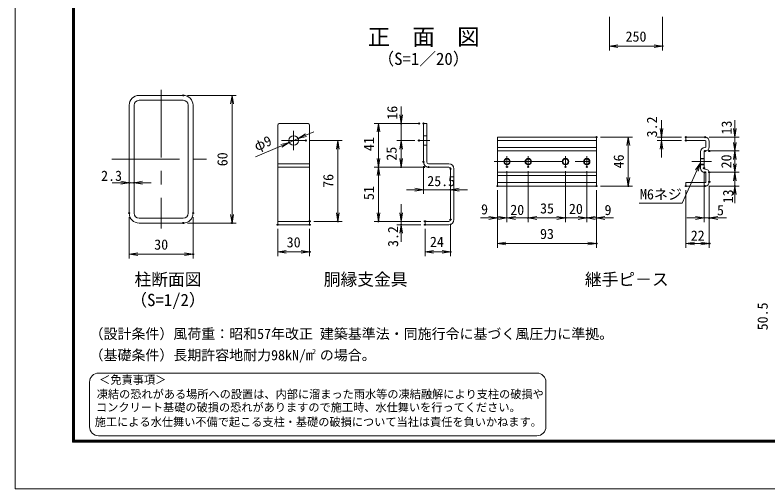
# Model space of a CAD drawing. Units: millimetres, scale not verified, with parts at other scales. Extents: x -4200 to 4200, y -2970 to 2970.
# Drawn here: x -4200 to -663, y -2970 to -742 of the extents above; entities that cross this region are included whole.
import ezdxf
from ezdxf.enums import TextEntityAlignment as Align

# ---------------------------------------------------------------- set-up
doc = ezdxf.new("R2010")
doc.units = ezdxf.units.MM
doc.header["$LTSCALE"] = 10
doc.header["$PDMODE"] = 32
doc.header["$PDSIZE"] = 5
doc.linetypes.add('USER1', pattern=[50.8, 31.75, -6.35, 6.35, -6.35])
doc.linetypes.add('USER2', pattern=[0.375, 0.25, -0.125])
for name, color, linetype, lineweight in [('0-0_D-STR1', 1, 'Continuous', 18), ('0-1_D-BMK', 2, 'USER1', 13), ('0-5_D-STR3', 3, 'Continuous', 13), ('0-6_D-STR-DIM', 7, 'Continuous', 13), ('0-7_0', 7, 'Continuous', 18), ('0-9_D-TTL-TXT', 7, 'Continuous', 18), ('0-A_D-STR-TXT', 7, 'Continuous', 13), ('0-B_D-TTL', 7, 'Continuous', 18)]:
    doc.layers.add(name, color=color, linetype=linetype, lineweight=lineweight)
doc.layers.add('0-8_Defpoints', color=253, linetype='Continuous')
doc.styles.add('ＭＳ ゴシック', font='')
doc.styles.get('ＭＳ ゴシック').set_extended_font_data('MS Gothic')

# ---------------------------------------------------------------- blocks, each defined once
blk = doc.blocks.new('_Open')
at = {"layer": '0-7_0'}
blk.add_line((-10, 1.667), (0, 0), dxfattribs=at)
blk.add_lwpolyline([(-10, -1.667), (0, 0), (-10, 0)], dxfattribs=at)

msp = doc.modelspace()

# ---------------------------------------------------------------- linework, layer by layer
at = {"layer": '0-0_D-STR1'}
for p, q in [((-3617.49, -1120.01), (-3409.49, -1120.01)), ((-3663.49, -1166.01), (-3663.49, -1674.01)), ((-3640.49, -1166.01), (-3640.49, -1674.01)), ((-3617.49, -1143.01), (-3409.49, -1143.01)), ((-3386.49, -1166.01), (-3386.49, -1674.01)), ((-3363.49, -1166.01), (-3363.49, -1674.01)), ((-3617.49, -1697.01), (-3409.49, -1697.01)), ((-3617.49, -1720.01), (-3409.49, -1720.01))]:
    msp.add_line(p, q, dxfattribs=at)
for centre, radius, start, end in [((-3617.49, -1166.01), 46, 90, 180), ((-3409.49, -1166.01), 46, 0, 90), ((-3617.49, -1166.01), 23, 90, 180), ((-3409.49, -1166.01), 23, 0, 90), ((-3617.49, -1674.01), 46, 180, 270), ((-3617.49, -1674.01), 23, 180, 270), ((-3409.49, -1674.01), 23, 270, 0), ((-3409.49, -1674.01), 46, 270, 0)]:
    msp.add_arc(centre, radius, start, end, dxfattribs=at)
at = {"layer": '0-1_D-BMK'}
for p, q in [((-3513.49, -1094.02), (-3513.49, -1746.01)), ((-2891.03, -1286.48), (-2891.03, -1377.59)), ((-2833.53, -1332.03), (-2948.53, -1332.03)), ((-2302.18, -1332.03), (-2251.25, -1332.03)), ((-1888.99, -1406.24), (-1888.99, -1456.24)), ((-1788.99, -1406.24), (-1788.99, -1456.24)), ((-1613.99, -1406.24), (-1613.99, -1456.24)), ((-1513.99, -1406.24), (-1513.99, -1456.24)), ((-3744.49, -1420.01), (-3282.49, -1420.01)), ((-1948.99, -1431.24), (-1453.99, -1431.24)), ((-1020.78, -1431.24), (-928.47, -1431.24))]:
    msp.add_line(p, q, dxfattribs=at)
at = {"layer": '0-5_D-STR3'}
for p, q in [((-2966.03, -1262.03), (-2966.03, -1728.03)), ((-2956.03, -1252.03), (-2826.03, -1252.03)), ((-2816.03, -1262.03), (-2816.03, -1728.03)), ((-2281.49, -1252.03), (-2281.49, -1433.03)), ((-2281.49, -1252.03), (-2265.49, -1252.03)), ((-2265.49, -1252.03), (-2265.49, -1433.03)), ((-1933.99, -1316.24), (-1933.99, -1546.24)), ((-1933.99, -1316.24), (-1468.99, -1316.24)), ((-1933.99, -1332.24), (-1468.99, -1332.24)), ((-1468.99, -1316.24), (-1468.99, -1546.24)), ((-1048.41, -1316.24), (-1048.41, -1332.24)), ((-1048.41, -1316.24), (-958.41, -1316.24)), ((-1048.41, -1332.24), (-958.41, -1332.24)), ((-954.41, -1336.24), (-954.41, -1361.24)), ((-938.41, -1336.24), (-938.41, -1361.24)), ((-1468.99, -1365.24), (-1933.99, -1365.24)), ((-959.41, -1365.24), (-958.41, -1365.24)), ((-979.41, -1385.24), (-979.41, -1462.24)), ((-963.41, -1385.24), (-963.41, -1462.24)), ((-959.41, -1381.24), (-958.41, -1381.24)), ((-2257.49, -1441.03), (-2161.99, -1441.03)), ((-2966.03, -1457.03), (-2816.03, -1457.03)), ((-2257.49, -1457.03), (-2161.99, -1457.03)), ((-2153.99, -1465.03), (-2153.99, -1704.03)), ((-2137.99, -1465.03), (-2137.99, -1704.03)), ((-959.41, -1466.24), (-958.41, -1466.24)), ((-959.41, -1482.24), (-958.41, -1482.24)), ((-1468.99, -1497.24), (-1933.99, -1497.24)), ((-954.41, -1486.24), (-954.41, -1526.24)), ((-938.41, -1486.24), (-938.41, -1526.24)), ((-1933.99, -1530.24), (-1468.99, -1530.24)), ((-1933.99, -1546.24), (-1468.99, -1546.24)), ((-1048.41, -1530.24), (-958.41, -1530.24)), ((-1048.41, -1530.24), (-1048.41, -1546.24)), ((-1048.41, -1546.24), (-958.41, -1546.24)), ((-2966.03, -1712.03), (-2816.03, -1712.03)), ((-2966.03, -1728.03), (-2816.03, -1728.03)), ((-2273.99, -1712.03), (-2161.99, -1712.03)), ((-2273.99, -1712.03), (-2273.99, -1728.03)), ((-2273.99, -1728.03), (-2161.99, -1728.03))]:
    msp.add_line(p, q, dxfattribs=at)
at = {"layer": '0-5_D-STR3', "linetype": 'USER2'}
for p, q in [((-2281.49, -1309.53), (-2265.49, -1309.53)), ((-2281.49, -1354.53), (-2265.49, -1354.53)), ((-1468.99, -1381.24), (-1933.99, -1381.24)), ((-2966.03, -1441.03), (-2816.03, -1441.03)), ((-979.41, -1416.24), (-963.41, -1416.24)), ((-979.41, -1418.95), (-963.41, -1418.95)), ((-979.41, -1443.54), (-963.41, -1443.54)), ((-979.41, -1446.24), (-963.41, -1446.24)), ((-1468.99, -1481.24), (-1933.99, -1481.24))]:
    msp.add_line(p, q, dxfattribs=at)
at = {"layer": '0-5_D-STR3'}
for centre, radius in [((-2891.03, -1332.03), 22.5), ((-1888.99, -1431.24), 15), ((-1888.99, -1431.24), 12.29), ((-1788.99, -1431.24), 15), ((-1788.99, -1431.24), 12.29), ((-1613.99, -1431.24), 15), ((-1613.99, -1431.24), 12.29), ((-1513.99, -1431.24), 15), ((-1513.99, -1431.24), 12.29)]:
    msp.add_circle(centre, radius, dxfattribs=at)
for centre, radius, start, end in [((-2956.03, -1262.03), 10, 90, 180), ((-2826.03, -1262.03), 10, 0, 90), ((-958.41, -1336.24), 20, 0, 90), ((-958.41, -1336.24), 4, 0, 90), ((-959.41, -1385.24), 20, 90, 180), ((-958.41, -1361.24), 4, 270, 0), ((-958.41, -1361.24), 20, 270, 0), ((-959.41, -1385.24), 4, 90, 180), ((-2257.49, -1433.03), 24, 180, 270), ((-2257.49, -1433.03), 8, 180, 270), ((-2161.99, -1465.03), 24, 0, 90), ((-2161.99, -1465.03), 8, 0, 90), ((-959.41, -1462.24), 20, 180, 270), ((-959.41, -1462.24), 4, 180, 270), ((-958.41, -1486.24), 20, 0, 90), ((-958.41, -1486.24), 4, 0, 90), ((-958.41, -1526.24), 4, 270, 0), ((-958.41, -1526.24), 20, 270, 0), ((-2161.99, -1704.03), 8, 270, 0), ((-2161.99, -1704.03), 24, 270, 0)]:
    msp.add_arc(centre, radius, start, end, dxfattribs=at)
at = {"layer": '0-6_D-STR-DIM'}
for p, q in [((-1407.95, -751.1), (-1407.95, -908.41)), ((-1157.95, -751.1), (-1157.95, -908.41)), ((-1407.95, -888.41), (-1157.95, -888.41)), ((-3389.49, -1120.01), (-3160.62, -1120.01)), ((-3180.62, -1120.01), (-3180.62, -1720.01)), ((-2386.23, -1212.03), (-2386.23, -1172.03)), ((-1163.41, -1276.24), (-1163.41, -1236.24)), ((-818.41, -1276.24), (-818.41, -1236.24)), ((-2321.49, -1252.03), (-2512.7, -1252.03)), ((-2492.7, -1252.03), (-2492.7, -1457.03)), ((-2301.49, -1252.03), (-2406.23, -1252.03)), ((-2386.23, -1332.03), (-2386.23, -1252.03)), ((-2833.52, -1307.55), (-2796.72, -1291.88)), ((-818.41, -1341.24), (-818.41, -1301.24)), ((-2911.73, -1340.85), (-2870.33, -1323.22)), ((-2813.53, -1332.03), (-2663.39, -1332.03)), ((-2683.39, -1332.03), (-2683.39, -1712.03)), ((-2322.18, -1332.03), (-2406.23, -1332.03)), ((-2322.18, -1332.03), (-2406.23, -1332.03)), ((-2386.23, -1332.03), (-2386.23, -1457.03)), ((-1448.99, -1316.24), (-1298.99, -1316.24)), ((-1318.99, -1316.24), (-1318.99, -1546.24)), ((-1068.41, -1316.24), (-1183.41, -1316.24)), ((-1068.41, -1332.24), (-1183.41, -1332.24)), ((-1163.41, -1332.24), (-1163.41, -1316.24)), ((-938.41, -1316.24), (-798.41, -1316.24)), ((-818.41, -1316.24), (-818.41, -1381.24)), ((-3069.89, -1408.18), (-2948.53, -1356.51)), ((-2386.23, -1372.03), (-2386.23, -1412.03)), ((-1163.41, -1372.24), (-1163.41, -1412.24)), ((-938.41, -1381.24), (-798.41, -1381.24)), ((-918.41, -1381.24), (-798.41, -1381.24)), ((-818.41, -1381.24), (-818.41, -1481.24)), ((-818.41, -1441.24), (-818.41, -1401.24)), ((-818.41, -1421.24), (-818.41, -1461.24)), ((-2277.49, -1457.03), (-2512.7, -1457.03)), ((-2297.49, -1457.03), (-2512.7, -1457.03)), ((-2492.7, -1457.03), (-2492.7, -1712.03)), ((-2277.49, -1457.03), (-2406.23, -1457.03)), ((-2281.49, -1453.03), (-2281.49, -1583.54)), ((-2153.99, -1485.03), (-2153.99, -1583.54)), ((-1888.99, -1476.24), (-1888.99, -1716.24)), ((-1888.99, -1476.24), (-1888.99, -1716.24)), ((-1788.99, -1476.24), (-1788.99, -1716.24)), ((-1788.99, -1476.24), (-1788.99, -1716.24)), ((-1613.99, -1476.24), (-1613.99, -1716.24)), ((-1613.99, -1476.24), (-1613.99, -1716.24)), ((-1513.99, -1476.24), (-1513.99, -1716.24)), ((-1513.99, -1476.24), (-1513.99, -1716.24)), ((-963.41, -1482.24), (-963.41, -1716.24)), ((-938.41, -1481.24), (-798.41, -1481.24)), ((-918.41, -1481.24), (-798.41, -1481.24)), ((-818.41, -1481.24), (-818.41, -1546.24)), ((-3703.49, -1530.39), (-3743.49, -1530.39)), ((-3640.49, -1530.39), (-3663.49, -1530.39)), ((-3600.49, -1530.39), (-3560.49, -1530.39)), ((-1448.99, -1546.24), (-1298.99, -1546.24)), ((-938.41, -1546.24), (-798.41, -1546.24)), ((-938.41, -1546.24), (-938.41, -1716.24)), ((-938.41, -1546.24), (-938.41, -1836.24)), ((-818.41, -1521.24), (-818.41, -1561.24)), ((-2321.49, -1563.54), (-2361.49, -1563.54)), ((-2281.49, -1563.54), (-2153.99, -1563.54)), ((-2113.99, -1563.54), (-2073.99, -1563.54)), ((-1933.99, -1566.24), (-1933.99, -1716.24)), ((-1933.99, -1566.24), (-1933.99, -1836.24)), ((-1468.99, -1566.24), (-1468.99, -1716.24)), ((-1468.99, -1566.24), (-1468.99, -1836.24)), ((-1048.41, -1566.24), (-1048.41, -1836.24)), ((-818.41, -1586.24), (-818.41, -1626.24)), ((-2386.23, -1672.03), (-2386.23, -1632.03)), ((-3663.49, -1693.22), (-3663.49, -1886.52)), ((-3363.49, -1693.22), (-3363.49, -1886.52)), ((-1973.99, -1696.24), (-2013.99, -1696.24)), ((-1928.99, -1696.24), (-1968.99, -1696.24)), ((-1888.99, -1696.24), (-1933.99, -1696.24)), ((-1888.99, -1696.24), (-1788.99, -1696.24)), ((-1848.99, -1696.24), (-1808.99, -1696.24)), ((-1788.99, -1696.24), (-1613.99, -1696.24)), ((-1748.99, -1696.24), (-1708.99, -1696.24)), ((-1653.99, -1696.24), (-1693.99, -1696.24)), ((-1613.99, -1696.24), (-1513.99, -1696.24)), ((-1553.99, -1696.24), (-1593.99, -1696.24)), ((-1513.99, -1696.24), (-1468.99, -1696.24)), ((-1473.99, -1696.24), (-1433.99, -1696.24)), ((-1428.99, -1696.24), (-1388.99, -1696.24)), ((-1003.41, -1696.24), (-1043.41, -1696.24)), ((-963.41, -1696.24), (-938.41, -1696.24)), ((-898.41, -1696.24), (-858.41, -1696.24)), ((-3389.49, -1720.01), (-3160.62, -1720.01)), ((-2796.03, -1712.03), (-2663.39, -1712.03)), ((-2293.99, -1712.03), (-2512.7, -1712.03)), ((-2293.99, -1712.03), (-2406.23, -1712.03)), ((-2293.99, -1728.03), (-2406.23, -1728.03)), ((-2386.23, -1712.03), (-2386.23, -1728.03)), ((-2153.99, -1724.03), (-2153.99, -1875.59)), ((-2966.03, -1748.03), (-2966.03, -1875.59)), ((-2816.03, -1748.03), (-2816.03, -1875.59)), ((-2386.23, -1768.03), (-2386.23, -1808.03)), ((-2273.99, -1748.03), (-2273.99, -1875.59)), ((-1933.99, -1816.24), (-1468.99, -1816.24)), ((-1048.41, -1816.24), (-938.41, -1816.24)), ((-3663.49, -1866.52), (-3363.49, -1866.52)), ((-2966.03, -1855.59), (-2816.03, -1855.59)), ((-2273.99, -1855.59), (-2153.99, -1855.59))]:
    msp.add_line(p, q, dxfattribs=at)
at = {"layer": '0-8_Defpoints'}
for p in [(-1157.95, -888.41), (-3409.49, -1120.01), (-2386.23, -1252.03), (-2301.49, -1252.03), (-2281.49, -1252.03), (-2911.73, -1340.85), (-2870.33, -1323.22), (-2833.53, -1332.03), (-2302.18, -1332.03), (-1468.99, -1316.24), (-1163.41, -1316.24), (-1048.41, -1316.24), (-1048.41, -1332.24), (-958.41, -1316.24), (-958.41, -1381.24), (-938.41, -1381.24), (-818.41, -1381.24), (-2281.49, -1433.03), (-2492.7, -1457.03), (-2386.23, -1457.03), (-2277.49, -1457.03), (-2257.49, -1457.03), (-2153.99, -1465.03), (-1888.99, -1456.24), (-1788.99, -1456.24), (-1613.99, -1456.24), (-1513.99, -1456.24), (-963.41, -1462.24), (-958.41, -1481.24), (-938.41, -1481.24), (-818.41, -1481.24), (-3663.49, -1530.39), (-3640.49, -1530.39), (-1933.99, -1546.24), (-1468.99, -1546.24), (-1468.99, -1546.24), (-1318.99, -1546.24), (-1048.41, -1546.24), (-958.41, -1546.24), (-938.41, -1526.24), (-818.41, -1546.24), (-2153.99, -1563.54), (-3663.49, -1673.22), (-3363.49, -1673.22), (-1933.99, -1696.24), (-1788.99, -1696.24), (-1613.99, -1696.24), (-1513.99, -1696.24), (-1468.99, -1696.24), (-938.41, -1696.24), (-3409.49, -1720.01), (-3180.62, -1720.01), (-2966.03, -1728.03), (-2816.03, -1712.03), (-2816.03, -1728.03), (-2683.39, -1712.03), (-2492.7, -1712.03), (-2386.23, -1728.03), (-2273.99, -1712.03), (-2273.99, -1728.03), (-2273.99, -1728.03), (-2153.99, -1704.03), (-1468.99, -1816.24), (-938.41, -1816.24), (-3363.49, -1866.52), (-2816.03, -1855.59), (-2153.99, -1855.59)]:
    msp.add_point(p, dxfattribs=at)
at = {"layer": '0-9_D-TTL-TXT', "color": 2}
for p, q in [((-1748.06, -2425.24), (-3807.71, -2425.24)), ((-3849.82, -2467.35), (-3849.82, -2677.9)), ((-1705.95, -2677.9), (-1705.95, -2467.35)), ((-3807.71, -2720.01), (-1748.06, -2720.01))]:
    msp.add_line(p, q, dxfattribs=at)
for centre, start, end in [((-3807.71, -2467.35), 90, 180), ((-1748.06, -2467.35), 0, 90), ((-3807.71, -2677.9), 180, 270), ((-1748.06, -2677.9), 270, 0)]:
    msp.add_arc(centre, 42.11, start, end, dxfattribs=at)
at = {"layer": '0-A_D-STR-TXT'}
msp.add_lwpolyline([(-1268.64, -1627.29), (-1066.77, -1627.29), (-981.34, -1438.53)], dxfattribs=at)
at = {"layer": '0-B_D-TTL'}
for points in [[(-4199.82, -2970.01), (4200.18, -2970.01), (4200.18, 2969.99), (-4199.82, 2969.99)], [(-3929.82, 2749.99), (3930.18, 2749.99), (3930.18, -2750.01), (-3929.82, -2750.01)], [(-3927.32, 2747.49), (3927.68, 2747.49), (3927.68, -2747.51), (-3927.32, -2747.51)], [(-3924.82, 2744.99), (3925.18, 2744.99), (3925.18, -2745.01), (-3924.82, -2745.01)], [(-3922.32, 2742.49), (3922.68, 2742.49), (3922.68, -2742.51), (-3922.32, -2742.51)], [(-3919.82, 2739.99), (3920.18, 2739.99), (3920.18, -2740.01), (-3919.82, -2740.01)]]:
    msp.add_lwpolyline(points, close=True, dxfattribs=at)

# ---------------------------------------------------------------- block references
at = {"layer": '0-6_D-STR-DIM', "xscale": 4, "yscale": 4}
for p, rotation in [((-1407.95, -888.41), 180), ((-3180.62, -1120.01), 90), ((-2386.23, -1252.03), 270), ((-2492.7, -1252.03), 90), ((-2870.33, -1323.22), 203.06027), ((-1163.41, -1316.24), 270), ((-818.41, -1316.24), 270), ((-2911.73, -1340.85), 23.06027), ((-2683.39, -1332.03), 90), ((-2386.23, -1332.03), 90), ((-2386.23, -1332.03), 90), ((-1318.99, -1316.24), 90), ((-1163.41, -1332.24), 90), ((-818.41, -1381.24), 270), ((-818.41, -1381.24), 90), ((-2492.7, -1457.03), 270), ((-2386.23, -1457.03), 270), ((-818.41, -1481.24), 270), ((-2492.7, -1457.03), 90), ((-818.41, -1481.24), 90), ((-1318.99, -1546.24), 270), ((-3640.49, -1530.39), 180), ((-818.41, -1546.24), 90), ((-2153.99, -1563.54), 180), ((-3180.62, -1720.01), 270), ((-2683.39, -1712.03), 270), ((-2492.7, -1712.03), 270), ((-2386.23, -1712.03), 270), ((-1888.99, -1696.24), 180), ((-1788.99, -1696.24), 180), ((-1788.99, -1696.24), 180), ((-1513.99, -1696.24), 180), ((-1468.99, -1696.24), 180), ((-938.41, -1696.24), 180), ((-2386.23, -1728.03), 90), ((-1933.99, -1816.24), 180), ((-1048.41, -1816.24), 180), ((-3663.49, -1866.52), 180), ((-2966.03, -1855.59), 180), ((-2273.99, -1855.59), 180)]:
    msp.add_blockref('_Open', p, dxfattribs=dict(at, rotation=rotation))
for p in [(-1157.95, -888.41), (-3663.49, -1530.39), (-2281.49, -1563.54), (-1933.99, -1696.24), (-1888.99, -1696.24), (-1613.99, -1696.24), (-1613.99, -1696.24), (-1513.99, -1696.24), (-963.41, -1696.24), (-1468.99, -1816.24), (-938.41, -1816.24), (-3363.49, -1866.52), (-2816.03, -1855.59), (-2153.99, -1855.59)]:
    msp.add_blockref('_Open', p, dxfattribs=at)
at = {"layer": '0-A_D-STR-TXT', "xscale": 4, "yscale": 4, "rotation": 65.64729}
msp.add_blockref('_Open', (-980.51, -1436.71), dxfattribs=at)

# ---------------------------------------------------------------- texts
at = {"layer": '0-6_D-STR-DIM', "style": 'ＭＳ ゴシック'}
for s, p in [('250', (-1331.97, -881.66)), ('2.3', (-3795.48, -1536.19)), ('25.5', (-2263.48, -1560.92)), ('9', (-2010.74, -1693.85)), ('20', (-1873.48, -1696.36)), ('35', (-1733.48, -1689.49)), ('20', (-1597.97, -1691.64)), ('9', (-1430.83, -1697.1)), ('5', (-902.28, -1698.22)), ('93', (-1733.73, -1809.49)), ('22', (-1025.65, -1817.49)), ('30', (-3546.12, -1859.77)), ('30', (-2923.66, -1848.84)), ('24', (-2250.76, -1846.78))]:
    msp.add_text(s, height=48.09, dxfattribs=at).set_placement(p, align=Align.BOTTOM_LEFT)
for s, rotation, p in [('16', 90, (-2389.53, -1234.16)), ('3.2', 90, (-1169.56, -1317.32)), ('13', 90, (-818.64, -1303.91)), ('φ9', 23.06, (-3058.99, -1396.2)), ('41', 90, (-2499.45, -1381.71)), ('25', 90, (-2392.98, -1426.64)), ('60', 90, (-3187.37, -1453.02)), ('46', 90, (-1325.74, -1462.98)), ('20', 90, (-820.1, -1463.14)), ('76', 90, (-2690.14, -1554.78)), ('51', 90, (-2499.45, -1612.09)), ('13', 90, (-812.09, -1627.56)), ('3.2', 90, (-2385.73, -1832.72)), ('50.5', 90, (-649.62, -2224.42))]:
    msp.add_text(s, height=48.09, rotation=rotation, dxfattribs=at).set_placement(p, align=Align.BOTTOM_LEFT)
at = {"layer": '0-9_D-TTL-TXT', "style": 'ＭＳ ゴシック'}
for s, height, p in [('正\u3000面\u3000図', 76.98, (-2542.85, -906.66)), ('（S=1／20）', 57.7, (-2497.37, -994.12)), ('柱断面図', 57.7, (-3638.74, -2031.12)), ('胴縁支金具', 57.7, (-2749.68, -2031.12)), ('継手ピ－ス', 57.7, (-1522.95, -2031.12)), ('（S=1/2）', 57.7, (-3658.24, -2127.76)), ('（設計条件）風荷重：昭和57年改正 建築基準法・同施行令に基づく風圧力に準拠。', 48.09, (-3849.82, -2279.27)), ('（基礎条件）長期許容地耐力98kN/m の場合。', 48.09, (-3849.82, -2379.27)), ('2', 24.05, (-2804.35, -2343.45)), ('＜免責事項＞ \u3000\u3000', 38.49, (-3804.59, -2487.72)), ('凍結の恐れがある場所への設置は、内部に溜まった雨水等の凍結融解により支柱の破損や', 38.49, (-3815.98, -2555.51)), ('コンクリート基礎の破損の恐れがありますので施工時、水仕舞いを行ってください。', 38.49, (-3819.45, -2617.35)), ('施工による水仕舞い不備で起こる支柱・基礎の破損について当社は責任を負いかねます。 ', 38.49, (-3825.33, -2685.98))]:
    msp.add_text(s, height=height, dxfattribs=at).set_placement(p, align=Align.BOTTOM_LEFT)
at = {"layer": '0-A_D-STR-TXT', "style": 'ＭＳ ゴシック'}
msp.add_text('M6ネジ', height=48.09, dxfattribs=at).set_placement((-1264.16, -1623.33), align=Align.BOTTOM_LEFT)

doc.saveas('drawing.dxf')
